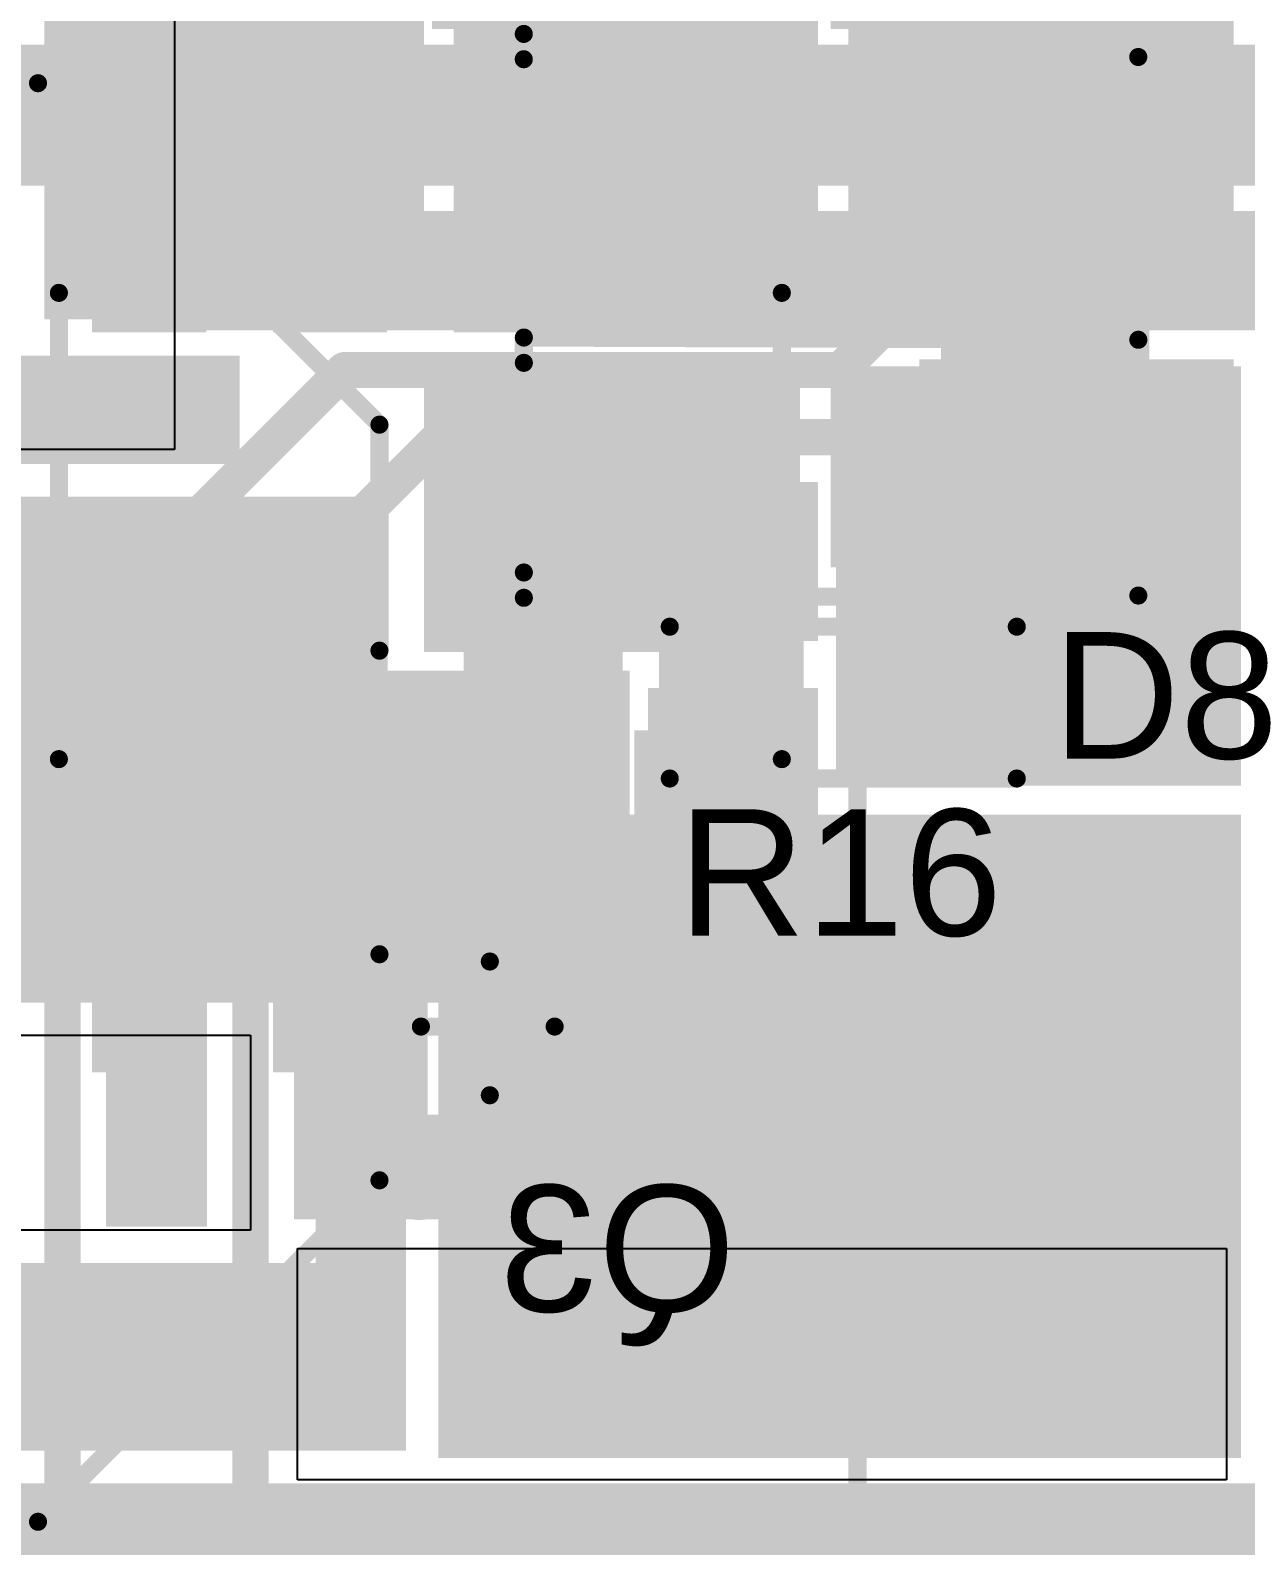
# Model space of a CAD drawing. Header units: millimetres. Extents: x -1.46 to 1.41, y -0.13 to 2.68.
# Drawn here: x 0.7151 to 1.0513, y 0.9997 to 1.419 of the extents above; entities that cross this region are included whole.
import ezdxf

# ---------------------------------------------------------------- set-up
doc = ezdxf.new("R2010")
doc.units = ezdxf.units.MM
doc.header["$MEASUREMENT"] = 0
for name, color, linetype in [('BottomLayer', 5, 'Continuous'), ('BottomOverlay', 54, 'Continuous'), ('BottomPaste', 16, 'Continuous'), ('BottomSolder', 6, 'Continuous'), ('Mechanical2', 216, 'Continuous'), ('TopLayer', 1, 'Continuous'), ('TopOverlay', 2, 'Continuous'), ('TopPaste', 8, 'Continuous'), ('TopSolder', 216, 'Continuous'), ('ViaHoleLayer', 16, 'Continuous')]:
    doc.layers.add(name, color=color, linetype=linetype)
doc.styles.add('Arial', font='', dxfattribs={"height": 0.2})
doc.styles.get('Arial').set_extended_font_data('Arial')

# ---------------------------------------------------------------- blocks, each defined once
blk = doc.blocks.new('CRS01_TE85L_Q_M__8')
at = {"layer": 'TopLayer'}
for points in [[(-0.07874, 0.02362), (-0.0315, 0.02362), (-0.0315, -0.02362), (-0.07874, -0.02362)], [(0.0315, 0.02362), (0.07874, 0.02362), (0.07874, -0.02362), (0.0315, -0.02362)]]:
    blk.add_hatch(color=1, dxfattribs=at).paths.add_polyline_path(points)
at = {"layer": 'TopOverlay'}
for points in [[(-0.11561, -0.038), (-0.08061, -0.038), (-0.08061, 0.038), (-0.11561, 0.038)], [(-0.08561, 0.025), (-0.058, 0.025), (-0.058, 0.03638), (-0.08561, 0.03638)], [(-0.08561, -0.03638), (-0.058, -0.03638), (-0.058, -0.025), (-0.08561, -0.025)]]:
    blk.add_hatch(color=2, dxfattribs=at).paths.add_polyline_path(points)
at = {"layer": 'TopPaste'}
for points in [[(-0.07874, 0.02362), (-0.0315, 0.02362), (-0.0315, -0.02362), (-0.07874, -0.02362)], [(0.0315, 0.02362), (0.07874, 0.02362), (0.07874, -0.02362), (0.0315, -0.02362)]]:
    blk.add_hatch(color=8, dxfattribs=at).paths.add_polyline_path(points)
at = {"layer": 'TopSolder'}
for points in [[(-0.08274, 0.02762), (-0.0275, 0.02762), (-0.0275, -0.02762), (-0.08274, -0.02762)], [(0.0275, 0.02762), (0.08274, 0.02762), (0.08274, -0.02762), (0.0275, -0.02762)]]:
    blk.add_hatch(color=216, dxfattribs=at).paths.add_polyline_path(points)
at = {"layer": 'TopOverlay', "const_width": 0.005}
for points in [[(0.05739, 0.036), (-0.11261, 0.03538)], [(0.05739, 0.036), (0.05739, 0.029)], [(0.05739, -0.029), (0.05739, -0.036)], [(0.05739, -0.036), (-0.11261, -0.03538)]]:
    blk.add_lwpolyline(points, dxfattribs=at)
at = {"layer": 'TopOverlay', "const_width": 0.0025}
for points in [[(-0.11386, 0.03538, 1), (-0.11136, 0.03538, 1)], [(0.05614, 0.036, 1), (0.05864, 0.036, 1)], [(0.05614, 0.036, 1), (0.05864, 0.036, 1)], [(0.05614, 0.029, 1), (0.05864, 0.029, 1)], [(0.05614, -0.029, 1), (0.05864, -0.029, 1)], [(-0.11386, -0.03538, 1), (-0.11136, -0.03538, 1)], [(0.05614, -0.036, 1), (0.05864, -0.036, 1)], [(0.05614, -0.036, 1), (0.05864, -0.036, 1)]]:
    blk.add_lwpolyline(points, format="xyb", close=True, dxfattribs=at)
blk = doc.blocks.new('B4P_VH_FB_B_LF__SN__B_10')
at = {"layer": 'BottomOverlay', "const_width": 0.005}
blk.add_lwpolyline([(-0.321, 0.293), (0.38006, 0.293)], dxfattribs=at)
blk = doc.blocks.new('RES0603_32')
at = {"layer": 'TopLayer'}
for points in [[(-0.015, 0.0175), (-0.015, -0.0175), (-0.045, -0.0175), (-0.045, 0.0175)], [(0.045, 0.0175), (0.045, -0.0175), (0.015, -0.0175), (0.015, 0.0175)]]:
    blk.add_hatch(color=1, dxfattribs=at).paths.add_polyline_path(points)
at = {"layer": 'TopPaste'}
for points in [[(-0.015, 0.0175), (-0.015, -0.0175), (-0.045, -0.0175), (-0.045, 0.0175)], [(0.045, 0.0175), (0.045, -0.0175), (0.015, -0.0175), (0.015, 0.0175)]]:
    blk.add_hatch(color=8, dxfattribs=at).paths.add_polyline_path(points)
at = {"layer": 'TopSolder'}
for points in [[(-0.011, 0.0215), (-0.011, -0.0215), (-0.049, -0.0215), (-0.049, 0.0215)], [(0.049, 0.0215), (0.049, -0.0215), (0.011, -0.0215), (0.011, 0.0215)]]:
    blk.add_hatch(color=216, dxfattribs=at).paths.add_polyline_path(points)
at = {"layer": 'TopOverlay', "const_width": 0.005}
for points in [[(-0.048, 0.021), (0.048, 0.021)], [(-0.048, -0.021), (-0.048, 0.021)], [(0.048, -0.021), (0.048, 0.021)], [(-0.048, -0.021), (0.048, -0.021)]]:
    blk.add_lwpolyline(points, dxfattribs=at)
at = {"layer": 'TopOverlay', "const_width": 0.0025}
for points in [[(-0.04925, 0.021, 1), (-0.04675, 0.021, 1)], [(-0.04925, 0.021, 1), (-0.04675, 0.021, 1)], [(0.04675, 0.021, 1), (0.04925, 0.021, 1)], [(0.04675, 0.021, 1), (0.04925, 0.021, 1)], [(-0.04925, -0.021, 1), (-0.04675, -0.021, 1)], [(-0.04925, -0.021, 1), (-0.04675, -0.021, 1)], [(0.04675, -0.021, 1), (0.04925, -0.021, 1)], [(0.04675, -0.021, 1), (0.04925, -0.021, 1)]]:
    blk.add_lwpolyline(points, format="xyb", close=True, dxfattribs=at)
blk = doc.blocks.new('AO4882_MS_B_37')
at = {"layer": 'BottomLayer'}
for points in [[(-0.14567, 0.08681), (-0.05906, 0.08681), (-0.05906, 0.06319), (-0.14567, 0.06319)], [(0.05906, 0.08681), (0.14567, 0.08681), (0.14567, 0.06319), (0.05906, 0.06319)], [(-0.14567, 0.03681), (-0.05906, 0.03681), (-0.05906, 0.01319), (-0.14567, 0.01319)], [(0.05906, 0.03681), (0.14567, 0.03681), (0.14567, 0.01319), (0.05906, 0.01319)], [(-0.14567, -0.01319), (-0.05906, -0.01319), (-0.05906, -0.03681), (-0.14567, -0.03681)], [(0.05906, -0.01319), (0.14567, -0.01319), (0.14567, -0.03681), (0.05906, -0.03681)], [(-0.14567, -0.06319), (-0.05906, -0.06319), (-0.05906, -0.08681), (-0.14567, -0.08681)], [(0.05906, -0.06319), (0.14567, -0.06319), (0.14567, -0.08681), (0.05906, -0.08681)]]:
    blk.add_hatch(color=5, dxfattribs=at).paths.add_polyline_path(points)
at = {"layer": 'BottomPaste'}
for points in [[(-0.14567, 0.08681), (-0.05906, 0.08681), (-0.05906, 0.06319), (-0.14567, 0.06319)], [(0.05906, 0.08681), (0.14567, 0.08681), (0.14567, 0.06319), (0.05906, 0.06319)], [(-0.14567, 0.03681), (-0.05906, 0.03681), (-0.05906, 0.01319), (-0.14567, 0.01319)], [(0.05906, 0.03681), (0.14567, 0.03681), (0.14567, 0.01319), (0.05906, 0.01319)], [(-0.14567, -0.01319), (-0.05906, -0.01319), (-0.05906, -0.03681), (-0.14567, -0.03681)], [(0.05906, -0.01319), (0.14567, -0.01319), (0.14567, -0.03681), (0.05906, -0.03681)], [(-0.14567, -0.06319), (-0.05906, -0.06319), (-0.05906, -0.08681), (-0.14567, -0.08681)], [(0.05906, -0.06319), (0.14567, -0.06319), (0.14567, -0.08681), (0.05906, -0.08681)]]:
    blk.add_hatch(color=16, dxfattribs=at).paths.add_polyline_path(points)
at = {"layer": 'BottomSolder'}
for points in [[(-0.14967, 0.09081), (-0.05506, 0.09081), (-0.05506, 0.05919), (-0.14967, 0.05919)], [(0.05506, 0.09081), (0.14967, 0.09081), (0.14967, 0.05919), (0.05506, 0.05919)], [(-0.14967, 0.04081), (-0.05506, 0.04081), (-0.05506, 0.00919), (-0.14967, 0.00919)], [(0.05506, 0.04081), (0.14967, 0.04081), (0.14967, 0.00919), (0.05506, 0.00919)], [(-0.14967, -0.00919), (-0.05506, -0.00919), (-0.05506, -0.04081), (-0.14967, -0.04081)], [(0.05506, -0.00919), (0.14967, -0.00919), (0.14967, -0.04081), (0.05506, -0.04081)], [(-0.14967, -0.05919), (-0.05506, -0.05919), (-0.05506, -0.09081), (-0.14967, -0.09081)], [(0.05506, -0.05919), (0.14967, -0.05919), (0.14967, -0.09081), (0.05506, -0.09081)]]:
    blk.add_hatch(color=6, dxfattribs=at).paths.add_polyline_path(points)
at = {"layer": 'BottomOverlay', "const_width": 0.005}
for points in [[(-0.063, 0.1), (0.066, 0.1)], [(-0.063, -0.1), (0.066, -0.1)]]:
    blk.add_lwpolyline(points, dxfattribs=at)
at = {"layer": 'BottomOverlay'}
for points, const_width in [([(-0.06425, 0.1, 1), (-0.06175, 0.1, 1)], 0.0025), ([(0.06475, 0.1, 1), (0.06725, 0.1, 1)], 0.0025), ([(-0.15371, -0.077, 1), (-0.16836, -0.077, 1)], 0.01), ([(-0.17086, -0.077, 1), (-0.16586, -0.077, 1)], 0.005), ([(-0.15621, -0.077, 1), (-0.15121, -0.077, 1)], 0.005), ([(-0.06425, -0.1, 1), (-0.06175, -0.1, 1)], 0.0025), ([(0.06475, -0.1, 1), (0.06725, -0.1, 1)], 0.0025)]:
    blk.add_lwpolyline(points, format="xyb", close=True, dxfattribs=dict(at, const_width=const_width))
blk = doc.blocks.new('CRS01_TE85L_Q_M__46')
at = {"layer": 'TopLayer'}
for points in [[(-0.07874, 0.02362), (-0.0315, 0.02362), (-0.0315, -0.02362), (-0.07874, -0.02362)], [(0.0315, 0.02362), (0.07874, 0.02362), (0.07874, -0.02362), (0.0315, -0.02362)]]:
    blk.add_hatch(color=1, dxfattribs=at).paths.add_polyline_path(points)
at = {"layer": 'TopOverlay'}
for points in [[(-0.11561, -0.038), (-0.08061, -0.038), (-0.08061, 0.038), (-0.11561, 0.038)], [(-0.08561, 0.025), (-0.058, 0.025), (-0.058, 0.03638), (-0.08561, 0.03638)], [(-0.08561, -0.03638), (-0.058, -0.03638), (-0.058, -0.025), (-0.08561, -0.025)]]:
    blk.add_hatch(color=2, dxfattribs=at).paths.add_polyline_path(points)
at = {"layer": 'TopPaste'}
for points in [[(-0.07874, 0.02362), (-0.0315, 0.02362), (-0.0315, -0.02362), (-0.07874, -0.02362)], [(0.0315, 0.02362), (0.07874, 0.02362), (0.07874, -0.02362), (0.0315, -0.02362)]]:
    blk.add_hatch(color=8, dxfattribs=at).paths.add_polyline_path(points)
at = {"layer": 'TopSolder'}
for points in [[(-0.08274, 0.02762), (-0.0275, 0.02762), (-0.0275, -0.02762), (-0.08274, -0.02762)], [(0.0275, 0.02762), (0.08274, 0.02762), (0.08274, -0.02762), (0.0275, -0.02762)]]:
    blk.add_hatch(color=216, dxfattribs=at).paths.add_polyline_path(points)
at = {"layer": 'TopOverlay', "const_width": 0.005}
for points in [[(0.05739, 0.036), (-0.11261, 0.03538)], [(0.05739, 0.036), (0.05739, 0.029)], [(0.05739, -0.029), (0.05739, -0.036)], [(0.05739, -0.036), (-0.11261, -0.03538)]]:
    blk.add_lwpolyline(points, dxfattribs=at)
at = {"layer": 'TopOverlay', "const_width": 0.0025}
for points in [[(-0.11386, 0.03538, 1), (-0.11136, 0.03538, 1)], [(0.05614, 0.036, 1), (0.05864, 0.036, 1)], [(0.05614, 0.036, 1), (0.05864, 0.036, 1)], [(0.05614, 0.029, 1), (0.05864, 0.029, 1)], [(0.05614, -0.029, 1), (0.05864, -0.029, 1)], [(-0.11386, -0.03538, 1), (-0.11136, -0.03538, 1)], [(0.05614, -0.036, 1), (0.05864, -0.036, 1)], [(0.05614, -0.036, 1), (0.05864, -0.036, 1)]]:
    blk.add_lwpolyline(points, format="xyb", close=True, dxfattribs=at)
blk = doc.blocks.new('VKME1451J221MV_93')
at = {"layer": 'TopLayer'}
for points in [[(-0.08858, -0.03248), (-0.26574, -0.03248), (-0.26574, 0.03248), (-0.08858, 0.03248)], [(0.26574, -0.03248), (0.08858, -0.03248), (0.08858, 0.03248), (0.26574, 0.03248)]]:
    blk.add_hatch(color=1, dxfattribs=at).paths.add_polyline_path(points)
at = {"layer": 'TopPaste'}
for points in [[(-0.08858, -0.03248), (-0.26574, -0.03248), (-0.26574, 0.03248), (-0.08858, 0.03248)], [(0.26574, -0.03248), (0.08858, -0.03248), (0.08858, 0.03248), (0.26574, 0.03248)]]:
    blk.add_hatch(color=8, dxfattribs=at).paths.add_polyline_path(points)
at = {"layer": 'TopSolder'}
for points in [[(-0.08458, -0.03648), (-0.26974, -0.03648), (-0.26974, 0.03648), (-0.08458, 0.03648)], [(0.26974, -0.03648), (0.08458, -0.03648), (0.08458, 0.03648), (0.26974, 0.03648)]]:
    blk.add_hatch(color=216, dxfattribs=at).paths.add_polyline_path(points)
at = {"layer": 'TopOverlay', "const_width": 0.005}
for points in [[(-0.20126, 0.039), (-0.20126, 0.199)], [(-0.20126, 0.199), (0.10609, 0.199)], [(0.10609, 0.199), (0.20056, 0.10453)], [(0.20056, 0.042), (0.20056, 0.10453)], [(-0.20126, -0.199), (-0.20126, -0.039)], [(0.20056, -0.10453), (0.20056, -0.042)], [(0.23109, -0.081), (0.23109, -0.044)], [(0.21202, -0.062), (0.24902, -0.062)], [(0.10609, -0.199), (0.20056, -0.10453)], [(-0.20126, -0.199), (0.10609, -0.199)]]:
    blk.add_lwpolyline(points, dxfattribs=at)
at = {"layer": 'TopOverlay', "const_width": 0.0025}
for points in [[(-0.20251, 0.199, 1), (-0.20001, 0.199, 1)], [(-0.20251, 0.199, 1), (-0.20001, 0.199, 1)], [(0.10484, 0.199, 1), (0.10734, 0.199, 1)], [(0.10484, 0.199, 1), (0.10734, 0.199, 1)], [(0.19931, 0.10453, 1), (0.20181, 0.10453, 1)], [(0.19931, 0.10453, 1), (0.20181, 0.10453, 1)], [(0.19931, 0.042, 1), (0.20181, 0.042, 1)], [(-0.20251, 0.039, 1), (-0.20001, 0.039, 1)], [(-0.20251, -0.039, 1), (-0.20001, -0.039, 1)], [(0.19931, -0.042, 1), (0.20181, -0.042, 1)], [(0.22984, -0.044, 1), (0.23234, -0.044, 1)], [(0.21077, -0.062, 1), (0.21327, -0.062, 1)], [(0.24777, -0.062, 1), (0.25027, -0.062, 1)], [(0.22984, -0.081, 1), (0.23234, -0.081, 1)], [(0.19931, -0.10453, 1), (0.20181, -0.10453, 1)], [(0.19931, -0.10453, 1), (0.20181, -0.10453, 1)], [(-0.20251, -0.199, 1), (-0.20001, -0.199, 1)], [(-0.20251, -0.199, 1), (-0.20001, -0.199, 1)], [(0.10484, -0.199, 1), (0.10734, -0.199, 1)], [(0.10484, -0.199, 1), (0.10734, -0.199, 1)]]:
    blk.add_lwpolyline(points, format="xyb", close=True, dxfattribs=at)

msp = doc.modelspace()

# ---------------------------------------------------------------- hatches: boundary and pattern name
at = {"layer": 'BottomLayer'}
for points in [[(0.885, 1.419), (0.933, 1.419), (0.933, 1.627), (0.885, 1.627)], [(0.775, 1.419), (0.824, 1.419), (0.824, 1.562), (0.775, 1.562)], [(0.946, 1.337), (1.048, 1.337), (1.048, 1.507), (0.946, 1.507)], [(0.719, 1.339), (0.824, 1.339), (0.824, 1.458), (0.719, 1.458)], [(0.834, 1.339), (0.933, 1.339), (0.933, 1.426), (0.834, 1.426)], [(0.961, 1.231), (1.048, 1.231), (1.048, 1.328), (0.961, 1.328)], [(0.933, 1.25), (0.933, 1.294), (0.835, 1.294), (0.835, 1.25)], [(0.94393, 1.231), (0.976, 1.231), (0.976, 1.294), (0.94393, 1.294)], [(0.835, 1.12643), (0.879, 1.12643), (0.879, 1.288), (0.835, 1.288)], [(0.736, 1.088), (0.764, 1.088), (0.764, 1.241), (0.736, 1.241)], [(0.788, 1.09), (0.825, 1.09), (0.825, 1.241), (0.788, 1.241)], [(0.886, 1.09), (0.933, 1.09), (0.933, 1.237), (0.886, 1.237)], [(0.933, 1.09), (0.933, 1.119), (0.795, 1.119), (0.795, 1.09)], [(0.942, 1.07), (1.046, 1.07), (1.046, 1.119), (0.942, 1.119)]]:
    msp.add_hatch(color=5, dxfattribs=at).paths.add_polyline_path(points)
h = msp.add_hatch(color=5, dxfattribs=at)
edge = h.paths.add_edge_path()
edge.add_arc((0.778, 1.354), 0.01181, 0, 360)
h = msp.add_hatch(color=5, dxfattribs=at)
edge = h.paths.add_edge_path()
edge.add_arc((0.81, 1.354), 0.01181, 0, 360)
h = msp.add_hatch(color=5, dxfattribs=at)
edge = h.paths.add_edge_path()
edge.add_arc((0.73, 1.31634), 0.01181, 0, 360)
h = msp.add_hatch(color=5, dxfattribs=at)
edge = h.paths.add_edge_path()
edge.add_arc((0.75766, 1.31634), 0.01181, 0, 360)
h = msp.add_hatch(color=5, dxfattribs=at)
edge = h.paths.add_edge_path()
edge.add_arc((1.03402, 1.312), 0.01181, 0, 360)
h = msp.add_hatch(color=5, dxfattribs=at)
edge = h.paths.add_edge_path()
edge.add_arc((1.03402, 1.287), 0.01181, 0, 360)
h = msp.add_hatch(color=5, dxfattribs=at)
edge = h.paths.add_edge_path()
edge.add_arc((0.891, 1.268), 0.01181, 0, 360)
h = msp.add_hatch(color=5, dxfattribs=at)
edge = h.paths.add_edge_path()
edge.add_arc((0.916, 1.268), 0.01181, 0, 360)
h = msp.add_hatch(color=5, dxfattribs=at)
edge = h.paths.add_edge_path()
edge.add_arc((1.03402, 1.262), 0.01181, 0, 360)
h = msp.add_hatch(color=5, dxfattribs=at)
edge = h.paths.add_edge_path()
edge.add_arc((0.751, 1.12866), 0.01181, 0, 360)
h = msp.add_hatch(color=5, dxfattribs=at)
edge = h.paths.add_edge_path()
edge.add_arc((0.751, 1.102), 0.01181, 0, 360)
h = msp.add_hatch(color=5, dxfattribs=at)
edge = h.paths.add_edge_path()
edge.add_arc((0.8065, 1.102), 0.01181, 0, 360)
h = msp.add_hatch(color=5, dxfattribs=at)
edge = h.paths.add_edge_path()
edge.add_arc((0.953, 1.097), 0.01181, 0, 360)
h = msp.add_hatch(color=5, dxfattribs=at)
edge = h.paths.add_edge_path()
edge.add_arc((0.98, 1.097), 0.01181, 0, 360)
h = msp.add_hatch(color=5, dxfattribs=at)
edge = h.paths.add_edge_path()
edge.add_arc((1.007, 1.097), 0.01181, 0, 360)
h = msp.add_hatch(color=5, dxfattribs=at)
edge = h.paths.add_edge_path()
edge.add_arc((1.034, 1.097), 0.01181, 0, 360)
h = msp.add_hatch(color=5, dxfattribs=at)
edge = h.paths.add_edge_path()
edge.add_arc((0.845, 1.07), 0.01181, 0, 360)
h = msp.add_hatch(color=5, dxfattribs=at)
edge = h.paths.add_edge_path()
edge.add_arc((0.872, 1.07), 0.01181, 0, 360)
h = msp.add_hatch(color=5, dxfattribs=at)
edge = h.paths.add_edge_path()
edge.add_arc((0.899, 1.07), 0.01181, 0, 360)
h = msp.add_hatch(color=5, dxfattribs=at)
edge = h.paths.add_edge_path()
edge.add_arc((0.926, 1.07), 0.01181, 0, 360)
h = msp.add_hatch(color=5, dxfattribs=at)
edge = h.paths.add_edge_path()
edge.add_arc((0.953, 1.07), 0.01181, 0, 360)
h = msp.add_hatch(color=5, dxfattribs=at)
edge = h.paths.add_edge_path()
edge.add_arc((0.98, 1.07), 0.01181, 0, 360)
h = msp.add_hatch(color=5, dxfattribs=at)
edge = h.paths.add_edge_path()
edge.add_arc((1.007, 1.07), 0.01181, 0, 360)
h = msp.add_hatch(color=5, dxfattribs=at)
edge = h.paths.add_edge_path()
edge.add_arc((1.034, 1.07), 0.01181, 0, 360)
h = msp.add_hatch(color=5, dxfattribs=at)
edge = h.paths.add_edge_path()
edge.add_arc((0.845, 1.043), 0.01181, 0, 360)
h = msp.add_hatch(color=5, dxfattribs=at)
edge = h.paths.add_edge_path()
edge.add_arc((0.872, 1.043), 0.01181, 0, 360)
h = msp.add_hatch(color=5, dxfattribs=at)
edge = h.paths.add_edge_path()
edge.add_arc((0.899, 1.043), 0.01181, 0, 360)
h = msp.add_hatch(color=5, dxfattribs=at)
edge = h.paths.add_edge_path()
edge.add_arc((0.926, 1.043), 0.01181, 0, 360)
h = msp.add_hatch(color=5, dxfattribs=at)
edge = h.paths.add_edge_path()
edge.add_arc((0.953, 1.043), 0.01181, 0, 360)
h = msp.add_hatch(color=5, dxfattribs=at)
edge = h.paths.add_edge_path()
edge.add_arc((0.98, 1.043), 0.01181, 0, 360)
h = msp.add_hatch(color=5, dxfattribs=at)
edge = h.paths.add_edge_path()
edge.add_arc((1.007, 1.043), 0.01181, 0, 360)
h = msp.add_hatch(color=5, dxfattribs=at)
edge = h.paths.add_edge_path()
edge.add_arc((1.034, 1.043), 0.01181, 0, 360)
at = {"layer": 'BottomSolder'}
h = msp.add_hatch(color=6, dxfattribs=at)
edge = h.paths.add_edge_path()
edge.add_arc((0.778, 1.354), 0.00591, 0, 360)
h = msp.add_hatch(color=6, dxfattribs=at)
edge = h.paths.add_edge_path()
edge.add_arc((0.81, 1.354), 0.00591, 0, 360)
h = msp.add_hatch(color=6, dxfattribs=at)
edge = h.paths.add_edge_path()
edge.add_arc((0.73, 1.31634), 0.00591, 0, 360)
h = msp.add_hatch(color=6, dxfattribs=at)
edge = h.paths.add_edge_path()
edge.add_arc((0.75766, 1.31634), 0.00591, 0, 360)
h = msp.add_hatch(color=6, dxfattribs=at)
edge = h.paths.add_edge_path()
edge.add_arc((1.03402, 1.312), 0.00591, 0, 360)
h = msp.add_hatch(color=6, dxfattribs=at)
edge = h.paths.add_edge_path()
edge.add_arc((1.03402, 1.287), 0.00591, 0, 360)
h = msp.add_hatch(color=6, dxfattribs=at)
edge = h.paths.add_edge_path()
edge.add_arc((0.891, 1.268), 0.00591, 0, 360)
h = msp.add_hatch(color=6, dxfattribs=at)
edge = h.paths.add_edge_path()
edge.add_arc((0.916, 1.268), 0.00591, 0, 360)
h = msp.add_hatch(color=6, dxfattribs=at)
edge = h.paths.add_edge_path()
edge.add_arc((1.03402, 1.262), 0.00591, 0, 360)
h = msp.add_hatch(color=6, dxfattribs=at)
edge = h.paths.add_edge_path()
edge.add_arc((0.751, 1.12866), 0.00591, 0, 360)
h = msp.add_hatch(color=6, dxfattribs=at)
edge = h.paths.add_edge_path()
edge.add_arc((0.751, 1.102), 0.00591, 0, 360)
h = msp.add_hatch(color=6, dxfattribs=at)
edge = h.paths.add_edge_path()
edge.add_arc((0.8065, 1.102), 0.00591, 0, 360)
h = msp.add_hatch(color=6, dxfattribs=at)
edge = h.paths.add_edge_path()
edge.add_arc((0.953, 1.097), 0.00591, 0, 360)
h = msp.add_hatch(color=6, dxfattribs=at)
edge = h.paths.add_edge_path()
edge.add_arc((0.98, 1.097), 0.00591, 0, 360)
h = msp.add_hatch(color=6, dxfattribs=at)
edge = h.paths.add_edge_path()
edge.add_arc((1.007, 1.097), 0.00591, 0, 360)
h = msp.add_hatch(color=6, dxfattribs=at)
edge = h.paths.add_edge_path()
edge.add_arc((1.034, 1.097), 0.00591, 0, 360)
h = msp.add_hatch(color=6, dxfattribs=at)
edge = h.paths.add_edge_path()
edge.add_arc((0.845, 1.07), 0.00591, 0, 360)
h = msp.add_hatch(color=6, dxfattribs=at)
edge = h.paths.add_edge_path()
edge.add_arc((0.872, 1.07), 0.00591, 0, 360)
h = msp.add_hatch(color=6, dxfattribs=at)
edge = h.paths.add_edge_path()
edge.add_arc((0.899, 1.07), 0.00591, 0, 360)
h = msp.add_hatch(color=6, dxfattribs=at)
edge = h.paths.add_edge_path()
edge.add_arc((0.926, 1.07), 0.00591, 0, 360)
h = msp.add_hatch(color=6, dxfattribs=at)
edge = h.paths.add_edge_path()
edge.add_arc((0.953, 1.07), 0.00591, 0, 360)
h = msp.add_hatch(color=6, dxfattribs=at)
edge = h.paths.add_edge_path()
edge.add_arc((0.98, 1.07), 0.00591, 0, 360)
h = msp.add_hatch(color=6, dxfattribs=at)
edge = h.paths.add_edge_path()
edge.add_arc((1.007, 1.07), 0.00591, 0, 360)
h = msp.add_hatch(color=6, dxfattribs=at)
edge = h.paths.add_edge_path()
edge.add_arc((1.034, 1.07), 0.00591, 0, 360)
h = msp.add_hatch(color=6, dxfattribs=at)
edge = h.paths.add_edge_path()
edge.add_arc((0.845, 1.043), 0.00591, 0, 360)
h = msp.add_hatch(color=6, dxfattribs=at)
edge = h.paths.add_edge_path()
edge.add_arc((0.872, 1.043), 0.00591, 0, 360)
h = msp.add_hatch(color=6, dxfattribs=at)
edge = h.paths.add_edge_path()
edge.add_arc((0.899, 1.043), 0.00591, 0, 360)
h = msp.add_hatch(color=6, dxfattribs=at)
edge = h.paths.add_edge_path()
edge.add_arc((0.926, 1.043), 0.00591, 0, 360)
h = msp.add_hatch(color=6, dxfattribs=at)
edge = h.paths.add_edge_path()
edge.add_arc((0.953, 1.043), 0.00591, 0, 360)
h = msp.add_hatch(color=6, dxfattribs=at)
edge = h.paths.add_edge_path()
edge.add_arc((0.98, 1.043), 0.00591, 0, 360)
h = msp.add_hatch(color=6, dxfattribs=at)
edge = h.paths.add_edge_path()
edge.add_arc((1.007, 1.043), 0.00591, 0, 360)
h = msp.add_hatch(color=6, dxfattribs=at)
edge = h.paths.add_edge_path()
edge.add_arc((1.034, 1.043), 0.00591, 0, 360)
at = {"layer": 'TopLayer'}
for points in [[(0.71081, 1.415), (0.71081, 1.376), (1.107, 1.376), (1.107, 1.415)], [(0.762, 1.369), (0.762, 1.336), (1.0775, 1.336), (1.0775, 1.369)], [(0.63, 1.299), (0.773, 1.299), (0.773, 1.329), (0.63, 1.329)], [(0.824, 1.326), (0.824, 1.247), (0.928, 1.247), (0.928, 1.326)], [(0.938, 1.21), (1.05, 1.21), (1.05, 1.326), (0.938, 1.326)], [(0.628, 1.29), (0.628, 1.23), (0.814, 1.23), (0.814, 1.29)], [(0.889, 1.21), (0.928, 1.21), (0.928, 1.27), (0.889, 1.27)], [(0.628, 1.15), (0.877, 1.15), (0.877, 1.239), (0.628, 1.239)], [(0.828, 1.024), (0.879, 1.024), (0.879, 1.239), (0.828, 1.239)], [(0.834, 1.202), (0.834, 1.024), (1.05, 1.024), (1.05, 1.202)], [(0.538, 1.026), (0.819, 1.026), (0.819, 1.078), (0.538, 1.078)], [(0.661, 0.984), (1.221, 0.984), (1.221, 1.017), (0.661, 1.017)], [(0.661, 0.92637), (0.729, 0.92637), (0.729, 1.015), (0.661, 1.015)]]:
    msp.add_hatch(color=1, dxfattribs=at).paths.add_polyline_path(points)
h = msp.add_hatch(color=1, dxfattribs=at)
edge = h.paths.add_edge_path()
edge.add_arc((0.778, 1.354), 0.01181, 0, 360)
h = msp.add_hatch(color=1, dxfattribs=at)
edge = h.paths.add_edge_path()
edge.add_arc((0.81, 1.354), 0.01181, 0, 360)
h = msp.add_hatch(color=1, dxfattribs=at)
edge = h.paths.add_edge_path()
edge.add_arc((0.73, 1.31634), 0.01181, 0, 360)
h = msp.add_hatch(color=1, dxfattribs=at)
edge = h.paths.add_edge_path()
edge.add_arc((0.75766, 1.31634), 0.01181, 0, 360)
h = msp.add_hatch(color=1, dxfattribs=at)
edge = h.paths.add_edge_path()
edge.add_arc((1.03402, 1.312), 0.01181, 0, 360)
h = msp.add_hatch(color=1, dxfattribs=at)
edge = h.paths.add_edge_path()
edge.add_arc((1.03402, 1.287), 0.01181, 0, 360)
h = msp.add_hatch(color=1, dxfattribs=at)
edge = h.paths.add_edge_path()
edge.add_arc((0.891, 1.268), 0.01181, 0, 360)
h = msp.add_hatch(color=1, dxfattribs=at)
edge = h.paths.add_edge_path()
edge.add_arc((0.916, 1.268), 0.01181, 0, 360)
h = msp.add_hatch(color=1, dxfattribs=at)
edge = h.paths.add_edge_path()
edge.add_arc((1.03402, 1.262), 0.01181, 0, 360)
h = msp.add_hatch(color=1, dxfattribs=at)
edge = h.paths.add_edge_path()
edge.add_arc((0.751, 1.12866), 0.01181, 0, 360)
h = msp.add_hatch(color=1, dxfattribs=at)
edge = h.paths.add_edge_path()
edge.add_arc((0.751, 1.102), 0.01181, 0, 360)
h = msp.add_hatch(color=1, dxfattribs=at)
edge = h.paths.add_edge_path()
edge.add_arc((0.8065, 1.102), 0.01181, 0, 360)
h = msp.add_hatch(color=1, dxfattribs=at)
edge = h.paths.add_edge_path()
edge.add_arc((0.953, 1.097), 0.01181, 0, 360)
h = msp.add_hatch(color=1, dxfattribs=at)
edge = h.paths.add_edge_path()
edge.add_arc((0.98, 1.097), 0.01181, 0, 360)
h = msp.add_hatch(color=1, dxfattribs=at)
edge = h.paths.add_edge_path()
edge.add_arc((1.007, 1.097), 0.01181, 0, 360)
h = msp.add_hatch(color=1, dxfattribs=at)
edge = h.paths.add_edge_path()
edge.add_arc((1.034, 1.097), 0.01181, 0, 360)
h = msp.add_hatch(color=1, dxfattribs=at)
edge = h.paths.add_edge_path()
edge.add_arc((0.845, 1.07), 0.01181, 0, 360)
h = msp.add_hatch(color=1, dxfattribs=at)
edge = h.paths.add_edge_path()
edge.add_arc((0.872, 1.07), 0.01181, 0, 360)
h = msp.add_hatch(color=1, dxfattribs=at)
edge = h.paths.add_edge_path()
edge.add_arc((0.899, 1.07), 0.01181, 0, 360)
h = msp.add_hatch(color=1, dxfattribs=at)
edge = h.paths.add_edge_path()
edge.add_arc((0.926, 1.07), 0.01181, 0, 360)
h = msp.add_hatch(color=1, dxfattribs=at)
edge = h.paths.add_edge_path()
edge.add_arc((0.953, 1.07), 0.01181, 0, 360)
h = msp.add_hatch(color=1, dxfattribs=at)
edge = h.paths.add_edge_path()
edge.add_arc((0.98, 1.07), 0.01181, 0, 360)
h = msp.add_hatch(color=1, dxfattribs=at)
edge = h.paths.add_edge_path()
edge.add_arc((1.007, 1.07), 0.01181, 0, 360)
h = msp.add_hatch(color=1, dxfattribs=at)
edge = h.paths.add_edge_path()
edge.add_arc((1.034, 1.07), 0.01181, 0, 360)
h = msp.add_hatch(color=1, dxfattribs=at)
edge = h.paths.add_edge_path()
edge.add_arc((0.845, 1.043), 0.01181, 0, 360)
h = msp.add_hatch(color=1, dxfattribs=at)
edge = h.paths.add_edge_path()
edge.add_arc((0.872, 1.043), 0.01181, 0, 360)
h = msp.add_hatch(color=1, dxfattribs=at)
edge = h.paths.add_edge_path()
edge.add_arc((0.899, 1.043), 0.01181, 0, 360)
h = msp.add_hatch(color=1, dxfattribs=at)
edge = h.paths.add_edge_path()
edge.add_arc((0.926, 1.043), 0.01181, 0, 360)
h = msp.add_hatch(color=1, dxfattribs=at)
edge = h.paths.add_edge_path()
edge.add_arc((0.953, 1.043), 0.01181, 0, 360)
h = msp.add_hatch(color=1, dxfattribs=at)
edge = h.paths.add_edge_path()
edge.add_arc((0.98, 1.043), 0.01181, 0, 360)
h = msp.add_hatch(color=1, dxfattribs=at)
edge = h.paths.add_edge_path()
edge.add_arc((1.007, 1.043), 0.01181, 0, 360)
h = msp.add_hatch(color=1, dxfattribs=at)
edge = h.paths.add_edge_path()
edge.add_arc((1.034, 1.043), 0.01181, 0, 360)
at = {"layer": 'TopSolder'}
h = msp.add_hatch(color=216, dxfattribs=at)
edge = h.paths.add_edge_path()
edge.add_arc((0.778, 1.354), 0.00591, 0, 360)
h = msp.add_hatch(color=216, dxfattribs=at)
edge = h.paths.add_edge_path()
edge.add_arc((0.81, 1.354), 0.00591, 0, 360)
h = msp.add_hatch(color=216, dxfattribs=at)
edge = h.paths.add_edge_path()
edge.add_arc((0.73, 1.31634), 0.00591, 0, 360)
h = msp.add_hatch(color=216, dxfattribs=at)
edge = h.paths.add_edge_path()
edge.add_arc((0.75766, 1.31634), 0.00591, 0, 360)
h = msp.add_hatch(color=216, dxfattribs=at)
edge = h.paths.add_edge_path()
edge.add_arc((1.03402, 1.312), 0.00591, 0, 360)
h = msp.add_hatch(color=216, dxfattribs=at)
edge = h.paths.add_edge_path()
edge.add_arc((1.03402, 1.287), 0.00591, 0, 360)
h = msp.add_hatch(color=216, dxfattribs=at)
edge = h.paths.add_edge_path()
edge.add_arc((0.891, 1.268), 0.00591, 0, 360)
h = msp.add_hatch(color=216, dxfattribs=at)
edge = h.paths.add_edge_path()
edge.add_arc((0.916, 1.268), 0.00591, 0, 360)
h = msp.add_hatch(color=216, dxfattribs=at)
edge = h.paths.add_edge_path()
edge.add_arc((1.03402, 1.262), 0.00591, 0, 360)
h = msp.add_hatch(color=216, dxfattribs=at)
edge = h.paths.add_edge_path()
edge.add_arc((0.751, 1.12866), 0.00591, 0, 360)
h = msp.add_hatch(color=216, dxfattribs=at)
edge = h.paths.add_edge_path()
edge.add_arc((0.751, 1.102), 0.00591, 0, 360)
h = msp.add_hatch(color=216, dxfattribs=at)
edge = h.paths.add_edge_path()
edge.add_arc((0.8065, 1.102), 0.00591, 0, 360)
h = msp.add_hatch(color=216, dxfattribs=at)
edge = h.paths.add_edge_path()
edge.add_arc((0.953, 1.097), 0.00591, 0, 360)
h = msp.add_hatch(color=216, dxfattribs=at)
edge = h.paths.add_edge_path()
edge.add_arc((0.98, 1.097), 0.00591, 0, 360)
h = msp.add_hatch(color=216, dxfattribs=at)
edge = h.paths.add_edge_path()
edge.add_arc((1.007, 1.097), 0.00591, 0, 360)
h = msp.add_hatch(color=216, dxfattribs=at)
edge = h.paths.add_edge_path()
edge.add_arc((1.034, 1.097), 0.00591, 0, 360)
h = msp.add_hatch(color=216, dxfattribs=at)
edge = h.paths.add_edge_path()
edge.add_arc((0.845, 1.07), 0.00591, 0, 360)
h = msp.add_hatch(color=216, dxfattribs=at)
edge = h.paths.add_edge_path()
edge.add_arc((0.872, 1.07), 0.00591, 0, 360)
h = msp.add_hatch(color=216, dxfattribs=at)
edge = h.paths.add_edge_path()
edge.add_arc((0.899, 1.07), 0.00591, 0, 360)
h = msp.add_hatch(color=216, dxfattribs=at)
edge = h.paths.add_edge_path()
edge.add_arc((0.926, 1.07), 0.00591, 0, 360)
h = msp.add_hatch(color=216, dxfattribs=at)
edge = h.paths.add_edge_path()
edge.add_arc((0.953, 1.07), 0.00591, 0, 360)
h = msp.add_hatch(color=216, dxfattribs=at)
edge = h.paths.add_edge_path()
edge.add_arc((0.98, 1.07), 0.00591, 0, 360)
h = msp.add_hatch(color=216, dxfattribs=at)
edge = h.paths.add_edge_path()
edge.add_arc((1.007, 1.07), 0.00591, 0, 360)
h = msp.add_hatch(color=216, dxfattribs=at)
edge = h.paths.add_edge_path()
edge.add_arc((1.034, 1.07), 0.00591, 0, 360)
h = msp.add_hatch(color=216, dxfattribs=at)
edge = h.paths.add_edge_path()
edge.add_arc((0.845, 1.043), 0.00591, 0, 360)
h = msp.add_hatch(color=216, dxfattribs=at)
edge = h.paths.add_edge_path()
edge.add_arc((0.872, 1.043), 0.00591, 0, 360)
h = msp.add_hatch(color=216, dxfattribs=at)
edge = h.paths.add_edge_path()
edge.add_arc((0.899, 1.043), 0.00591, 0, 360)
h = msp.add_hatch(color=216, dxfattribs=at)
edge = h.paths.add_edge_path()
edge.add_arc((0.926, 1.043), 0.00591, 0, 360)
h = msp.add_hatch(color=216, dxfattribs=at)
edge = h.paths.add_edge_path()
edge.add_arc((0.953, 1.043), 0.00591, 0, 360)
h = msp.add_hatch(color=216, dxfattribs=at)
edge = h.paths.add_edge_path()
edge.add_arc((0.98, 1.043), 0.00591, 0, 360)
h = msp.add_hatch(color=216, dxfattribs=at)
edge = h.paths.add_edge_path()
edge.add_arc((1.007, 1.043), 0.00591, 0, 360)
h = msp.add_hatch(color=216, dxfattribs=at)
edge = h.paths.add_edge_path()
edge.add_arc((1.034, 1.043), 0.00591, 0, 360)
at = {"layer": 'ViaHoleLayer'}
h = msp.add_hatch(color=16, dxfattribs=at)
edge = h.paths.add_edge_path()
edge.add_arc((0.778, 1.354), 0.00591, 0, 360)
h = msp.add_hatch(color=16, dxfattribs=at)
edge = h.paths.add_edge_path()
edge.add_arc((0.81, 1.354), 0.00591, 0, 360)
h = msp.add_hatch(color=16, dxfattribs=at)
edge = h.paths.add_edge_path()
edge.add_arc((0.73, 1.31634), 0.00591, 0, 360)
h = msp.add_hatch(color=16, dxfattribs=at)
edge = h.paths.add_edge_path()
edge.add_arc((0.75766, 1.31634), 0.00591, 0, 360)
h = msp.add_hatch(color=16, dxfattribs=at)
edge = h.paths.add_edge_path()
edge.add_arc((1.03402, 1.312), 0.00591, 0, 360)
h = msp.add_hatch(color=16, dxfattribs=at)
edge = h.paths.add_edge_path()
edge.add_arc((1.03402, 1.287), 0.00591, 0, 360)
h = msp.add_hatch(color=16, dxfattribs=at)
edge = h.paths.add_edge_path()
edge.add_arc((0.891, 1.268), 0.00591, 0, 360)
h = msp.add_hatch(color=16, dxfattribs=at)
edge = h.paths.add_edge_path()
edge.add_arc((0.916, 1.268), 0.00591, 0, 360)
h = msp.add_hatch(color=16, dxfattribs=at)
edge = h.paths.add_edge_path()
edge.add_arc((1.03402, 1.262), 0.00591, 0, 360)
h = msp.add_hatch(color=16, dxfattribs=at)
edge = h.paths.add_edge_path()
edge.add_arc((0.751, 1.12866), 0.00591, 0, 360)
h = msp.add_hatch(color=16, dxfattribs=at)
edge = h.paths.add_edge_path()
edge.add_arc((0.751, 1.102), 0.00591, 0, 360)
h = msp.add_hatch(color=16, dxfattribs=at)
edge = h.paths.add_edge_path()
edge.add_arc((0.8065, 1.102), 0.00591, 0, 360)
h = msp.add_hatch(color=16, dxfattribs=at)
edge = h.paths.add_edge_path()
edge.add_arc((0.953, 1.097), 0.00591, 0, 360)
h = msp.add_hatch(color=16, dxfattribs=at)
edge = h.paths.add_edge_path()
edge.add_arc((0.98, 1.097), 0.00591, 0, 360)
h = msp.add_hatch(color=16, dxfattribs=at)
edge = h.paths.add_edge_path()
edge.add_arc((1.007, 1.097), 0.00591, 0, 360)
h = msp.add_hatch(color=16, dxfattribs=at)
edge = h.paths.add_edge_path()
edge.add_arc((1.034, 1.097), 0.00591, 0, 360)
h = msp.add_hatch(color=16, dxfattribs=at)
edge = h.paths.add_edge_path()
edge.add_arc((0.845, 1.07), 0.00591, 0, 360)
h = msp.add_hatch(color=16, dxfattribs=at)
edge = h.paths.add_edge_path()
edge.add_arc((0.872, 1.07), 0.00591, 0, 360)
h = msp.add_hatch(color=16, dxfattribs=at)
edge = h.paths.add_edge_path()
edge.add_arc((0.899, 1.07), 0.00591, 0, 360)
h = msp.add_hatch(color=16, dxfattribs=at)
edge = h.paths.add_edge_path()
edge.add_arc((0.926, 1.07), 0.00591, 0, 360)
h = msp.add_hatch(color=16, dxfattribs=at)
edge = h.paths.add_edge_path()
edge.add_arc((0.953, 1.07), 0.00591, 0, 360)
h = msp.add_hatch(color=16, dxfattribs=at)
edge = h.paths.add_edge_path()
edge.add_arc((0.98, 1.07), 0.00591, 0, 360)
h = msp.add_hatch(color=16, dxfattribs=at)
edge = h.paths.add_edge_path()
edge.add_arc((1.007, 1.07), 0.00591, 0, 360)
h = msp.add_hatch(color=16, dxfattribs=at)
edge = h.paths.add_edge_path()
edge.add_arc((1.034, 1.07), 0.00591, 0, 360)
h = msp.add_hatch(color=16, dxfattribs=at)
edge = h.paths.add_edge_path()
edge.add_arc((0.845, 1.043), 0.00591, 0, 360)
h = msp.add_hatch(color=16, dxfattribs=at)
edge = h.paths.add_edge_path()
edge.add_arc((0.872, 1.043), 0.00591, 0, 360)
h = msp.add_hatch(color=16, dxfattribs=at)
edge = h.paths.add_edge_path()
edge.add_arc((0.899, 1.043), 0.00591, 0, 360)
h = msp.add_hatch(color=16, dxfattribs=at)
edge = h.paths.add_edge_path()
edge.add_arc((0.926, 1.043), 0.00591, 0, 360)
h = msp.add_hatch(color=16, dxfattribs=at)
edge = h.paths.add_edge_path()
edge.add_arc((0.953, 1.043), 0.00591, 0, 360)
h = msp.add_hatch(color=16, dxfattribs=at)
edge = h.paths.add_edge_path()
edge.add_arc((0.98, 1.043), 0.00591, 0, 360)
h = msp.add_hatch(color=16, dxfattribs=at)
edge = h.paths.add_edge_path()
edge.add_arc((1.007, 1.043), 0.00591, 0, 360)
h = msp.add_hatch(color=16, dxfattribs=at)
edge = h.paths.add_edge_path()
edge.add_arc((1.034, 1.043), 0.00591, 0, 360)

# ---------------------------------------------------------------- linework, layer by layer
at = {"layer": 'BottomLayer'}
for p, q in [((0.789, 1.082), (1.046, 1.082)), ((0.789, 1.018), (0.789, 1.082)), ((1.046, 1.082), (1.046, 1.018)), ((1.046, 1.018), (0.789, 1.018))]:
    msp.add_line(p, q, dxfattribs=at)
for points, const_width in [([(1.0325, 1.3965), (1.0325, 1.427)], 0.01), ([(0.951, 1.361), (0.998, 1.408)], 0.01), ([(1.018, 1.382), (1.0325, 1.3965)], 0.01), ([(1.017, 1.382), (1.018, 1.382)], 0.01), ([(0.951, 1.33672), (0.951, 1.361)], 0.01), ([(0.93928, 1.325), (0.951, 1.33672)], 0.01), ([(0.724, 1.247), (0.802, 1.325)], 0.01), ([(0.802, 1.325), (0.93928, 1.325)], 0.01), ([(1.02546, 1.30644), (1.03402, 1.315)], 0.01), ([(0.776, 1.254), (0.82844, 1.30644)], 0.01), ([(0.82844, 1.30644), (1.02546, 1.30644)], 0.01), ([(0.776, 0.964), (0.776, 1.254)], 0.01), ([(0.724, 0.982), (0.724, 1.247)], 0.01), ([(0.822, 1.10197), (0.822, 1.10366)], 0.022), ([(0.82269, 1.10085), (0.82269, 1.10129)], 0.022)]:
    msp.add_lwpolyline(points, dxfattribs=dict(at, const_width=const_width))
for points, const_width in [([(0.9955, 1.408, 1), (1.0005, 1.408, 1)], 0.005), ([(1.03, 1.3965, 1), (1.035, 1.3965, 1)], 0.005), ([(1.03, 1.3965, 1), (1.035, 1.3965, 1)], 0.005), ([(1.0145, 1.382, 1), (1.0195, 1.382, 1)], 0.005), ([(1.0155, 1.382, 1), (1.0205, 1.382, 1)], 0.005), ([(1.0155, 1.382, 1), (1.0205, 1.382, 1)], 0.005), ([(0.9485, 1.361, 1), (0.9535, 1.361, 1)], 0.005), ([(0.9485, 1.361, 1), (0.9535, 1.361, 1)], 0.005), ([(0.9485, 1.33672, 1), (0.9535, 1.33672, 1)], 0.005), ([(0.9485, 1.33672, 1), (0.9535, 1.33672, 1)], 0.005), ([(0.7995, 1.325, 1), (0.8045, 1.325, 1)], 0.005), ([(0.7995, 1.325, 1), (0.8045, 1.325, 1)], 0.005), ([(0.93678, 1.325, 1), (0.94178, 1.325, 1)], 0.005), ([(0.93678, 1.325, 1), (0.94178, 1.325, 1)], 0.005), ([(1.03152, 1.315, 1), (1.03652, 1.315, 1)], 0.005), ([(0.82594, 1.30644, 1), (0.83094, 1.30644, 1)], 0.005), ([(0.82594, 1.30644, 1), (0.83094, 1.30644, 1)], 0.005), ([(1.02296, 1.30644, 1), (1.02796, 1.30644, 1)], 0.005), ([(1.02296, 1.30644, 1), (1.02796, 1.30644, 1)], 0.005), ([(0.7735, 1.254, 1), (0.7785, 1.254, 1)], 0.005), ([(0.7735, 1.254, 1), (0.7785, 1.254, 1)], 0.005), ([(0.7215, 1.247, 1), (0.7265, 1.247, 1)], 0.005), ([(0.7215, 1.247, 1), (0.7265, 1.247, 1)], 0.005), ([(0.8165, 1.10366, 1), (0.8275, 1.10366, 1)], 0.011), ([(0.8165, 1.10197, 1), (0.8275, 1.10197, 1)], 0.011), ([(0.81719, 1.10129, 1), (0.82819, 1.10129, 1)], 0.011), ([(0.81719, 1.10085, 1), (0.82819, 1.10085, 1)], 0.011)]:
    msp.add_lwpolyline(points, format="xyb", close=True, dxfattribs=dict(at, const_width=const_width))
at = {"layer": 'Mechanical2', "const_width": 0.015}
msp.add_lwpolyline([(1.39764, 1.27953, 1), (-1.39764, 1.27953, 1)], format="xyb", close=True, dxfattribs=at)
at = {"layer": 'TopLayer'}
for p, q in [((0.755, 1.426), (0.755, 1.359)), ((0.755, 1.359), (0.755, 1.303)), ((0.755, 1.303), (0.63, 1.303)), ((0.585, 1.141), (0.776, 1.141)), ((0.776, 1.141), (0.776, 1.087)), ((0.776, 1.087), (0.585, 1.087))]:
    msp.add_line(p, q, dxfattribs=at)
at = {"layer": 'TopLayer', "const_width": 0.025}
for points in [[(0.8065, 1.0655), (0.8065, 1.102)], [(0.793, 1.052), (0.8065, 1.0655)]]:
    msp.add_lwpolyline(points, dxfattribs=at)
at = {"layer": 'TopLayer', "const_width": 0.0125}
for points in [[(0.80025, 1.102, 1), (0.81275, 1.102, 1)], [(0.80025, 1.0655, 1), (0.81275, 1.0655, 1)], [(0.80025, 1.0655, 1), (0.81275, 1.0655, 1)], [(0.78675, 1.052, 1), (0.79925, 1.052, 1)]]:
    msp.add_lwpolyline(points, format="xyb", close=True, dxfattribs=at)

# ---------------------------------------------------------------- block references
for name, p, rotation in [('B4P_VH_FB_B_LF__SN__B_10', (1.23693, 1.24165), 90), ('CRS01_TE85L_Q_M__8', (0.909, 1.447), 180), ('AO4882_MS_B_37', (0.823, 1.28036), 90), ('CRS01_TE85L_Q_M__46', (0.90902, 1.298), 180)]:
    msp.add_blockref(name, p, dxfattribs=dict(rotation=rotation))
for name, p in [('VKME1451J221MV_93', (0.61113, 1.20537)), ('RES0603_32', (0.94, 1.233))]:
    msp.add_blockref(name, p)

# ---------------------------------------------------------------- texts
at = {"layer": 'BottomOverlay', "style": 'Arial', "text_generation_flag": 2}
msp.add_text('Q3', height=0.035, dxfattribs=at).set_placement((0.91016, 1.06451))
at = {"layer": 'TopOverlay', "style": 'Arial'}
for s, p in [('D8', (0.99784, 1.21751)), ('R16', (0.89426, 1.16851))]:
    msp.add_text(s, height=0.035, dxfattribs=at).set_placement(p)

doc.saveas('drawing.dxf')
